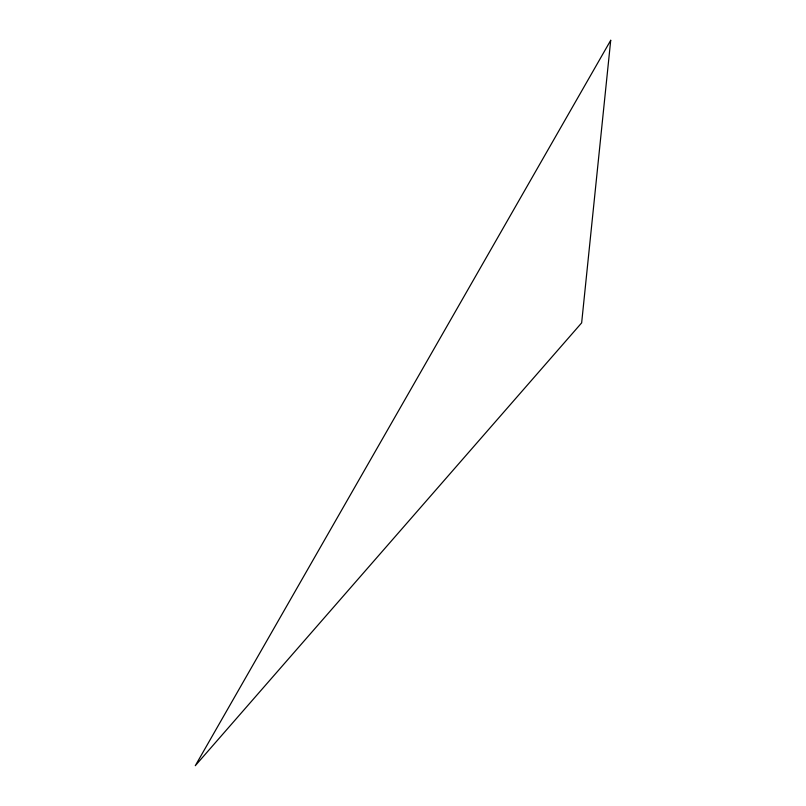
<?xml version="1.0" encoding="UTF-8"?>
<svg xmlns="http://www.w3.org/2000/svg" width="806" height="806" viewBox="0 0 806 806"><rect width="100%" height="100%" fill="white"/><g stroke="black" fill="none" stroke-linecap="round" stroke-linejoin="round"><path stroke-width="1.21" d="M610.716 40.3L581.65 322.874L195.284 765.7L610.716 40.3"/></g></svg>
